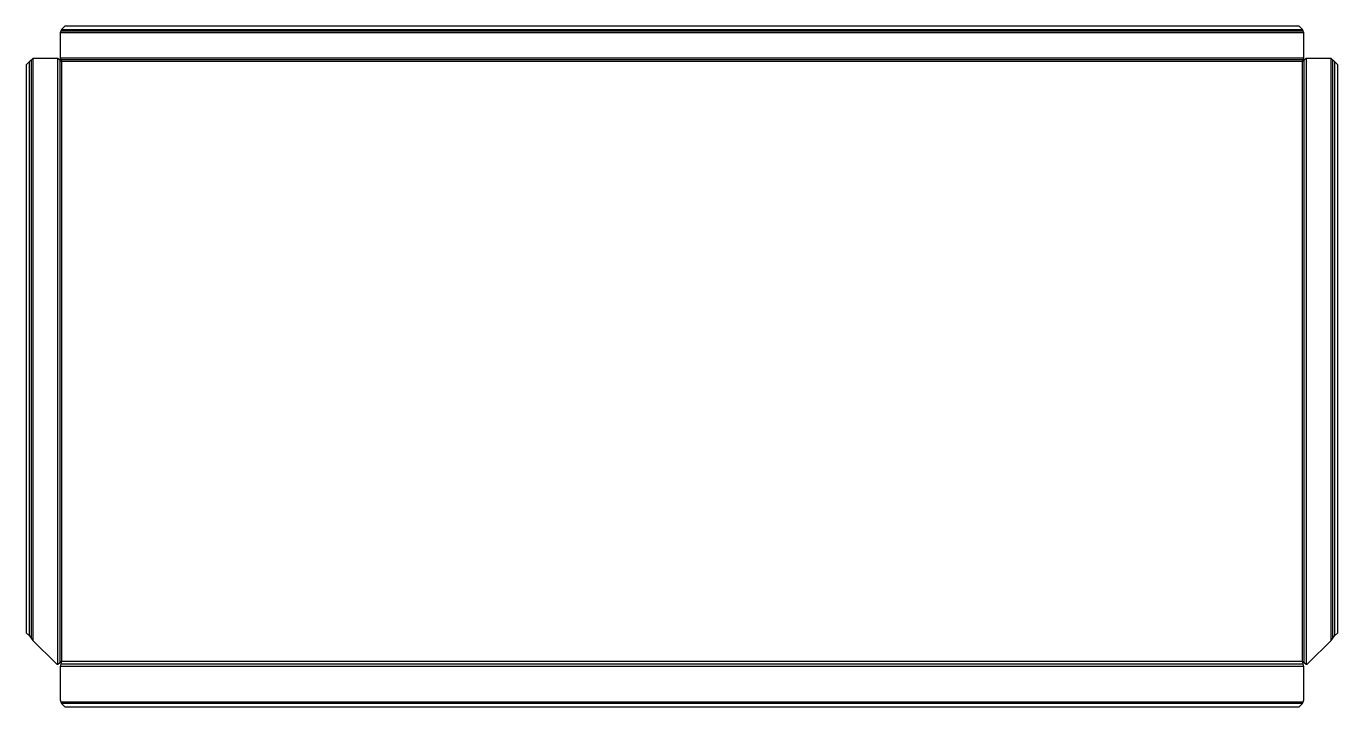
# Model space of a CAD drawing. Header units: millimetres. Extents: x -25 to 813, y 0 to 435.
import ezdxf

# ---------------------------------------------------------------- set-up
doc = ezdxf.new("R2010")
doc.units = ezdxf.units.MM

msp = doc.modelspace()

# ---------------------------------------------------------------- linework, layer by layer
at = {"layer": 'BEND'}
for p, q in [((791.34, 431.54), (-2.49, 431.54)), ((-21.46, 413.12), (-21.46, 43.77)), ((-3.2, 413.15), (-3.2, 28.15)), ((791.38, 413.28), (-2.52, 413.28)), ((792.06, 28.15), (792.06, 413.15)), ((810.32, 43.77), (810.32, 413.12)), ((-2.52, 27.45), (791.38, 27.45)), ((-2.26, 2.57), (791.12, 2.57))]:
    msp.add_line(p, q, dxfattribs=at)
at = {"layer": 'BEND_EXTENT'}
for p, q in [((791.83, 430.41), (-2.97, 430.41)), ((-2, 432.68), (790.86, 432.68)), ((-22.59, 45.22), (-22.59, 412.08)), ((-20.33, 414.15), (-20.33, 42.32)), ((-4.33, 27.15), (-4.33, 414.15)), ((-2.97, 414.41), (791.83, 414.41)), ((793.19, 414.15), (793.19, 27.15)), ((809.19, 42.32), (809.19, 414.15)), ((811.45, 412.08), (811.45, 45.22)), ((791.83, 25.76), (-2.97, 25.76)), ((-2.52, 3.13), (791.38, 3.13)), ((790.86, 2), (-2, 2))]:
    msp.add_line(p, q, dxfattribs=at)
msp.add_lwpolyline([(-2.07, 412.15), (-2.07, 29.15), (790.93, 29.15), (790.93, 412.15)], close=True, dxfattribs=at)
at = {"layer": 'OUTER_PROFILES'}
msp.add_lwpolyline([(790.86, 2), (791.38, 3.13), (791.83, 4.42), (791.83, 25.76), (790.93, 29.15), (793.19, 27.15, 0.198912), (794.61, 27.74), (809.19, 42.32), (811.45, 45.22), (813.45, 47.22), (813.45, 410.08), (811.45, 412.08), (809.19, 414.15), (793.19, 414.15), (790.93, 412.15), (791.83, 414.41), (791.83, 430.41), (790.86, 432.68), (788.86, 434.68), (0, 434.68), (-2, 432.68), (-2.97, 430.41), (-2.97, 414.41), (-2.07, 412.15), (-4.33, 414.15), (-20.33, 414.15), (-22.59, 412.08), (-24.59, 410.08), (-24.59, 47.22), (-22.59, 45.22), (-20.33, 42.32), (-5.75, 27.74, 0.198912), (-4.33, 27.15), (-2.07, 29.15), (-2.97, 25.76), (-2.97, 4.42), (-2.52, 3.13), (-2, 2), (0, 0), (788.86, 0)], format="xyb", close=True, dxfattribs=at)

doc.saveas('drawing.dxf')
